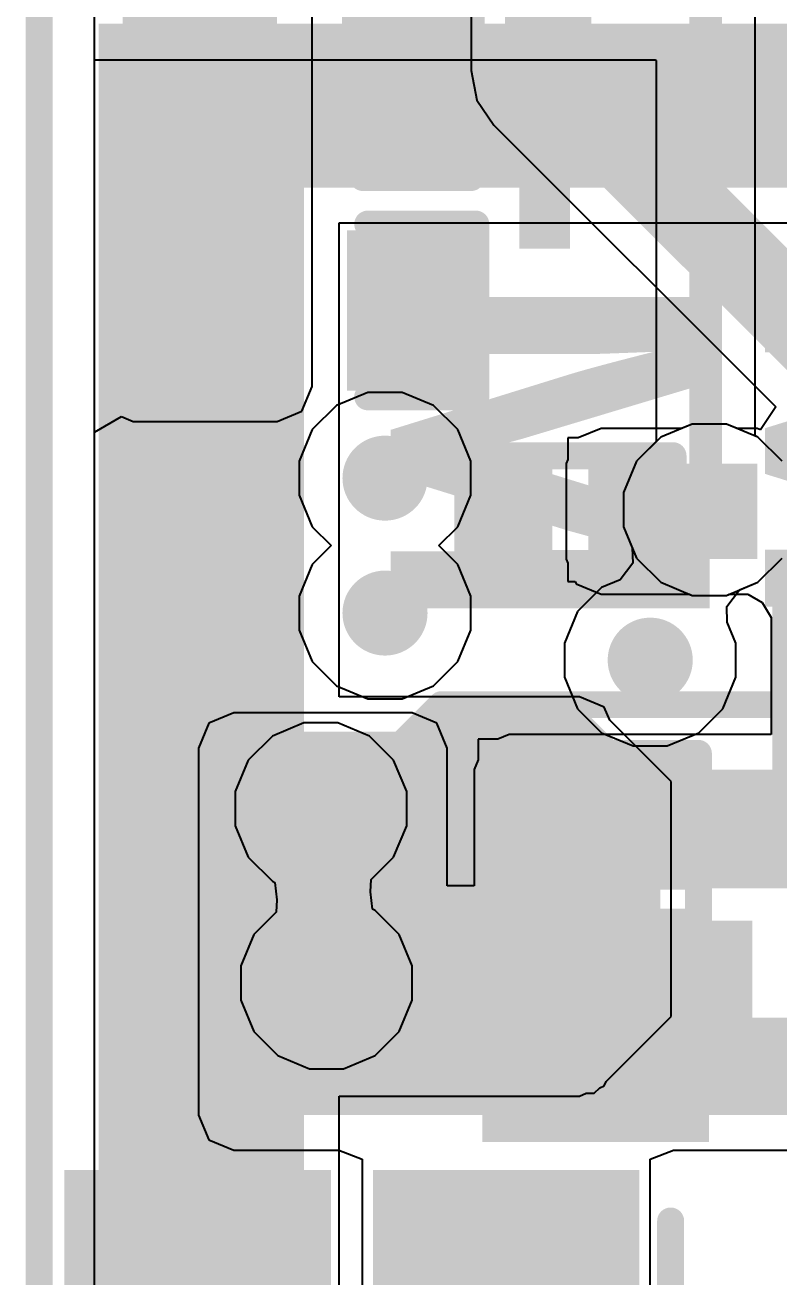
# Model space of a CAD drawing. Header units: inches. Extents: x 0 to 5429, y 0 to 5429.
# Drawn here: x -0.07 to 3.48, y 21.01 to 26.9 of the extents above; entities that cross this region are included whole.
import ezdxf

# ---------------------------------------------------------------- set-up
doc = ezdxf.new("R2010")
doc.units = ezdxf.units.IN
for name, color, linetype in [('Board Outline', 216, 'Continuous'), ('Bottom Layer', 5, 'Continuous'), ('Bottom Overlay', 54, 'Continuous'), ('Bottom Paste', 16, 'Continuous'), ('Bottom Solder', 6, 'Continuous'), ('Ground', 16, 'Continuous'), ('Power', 76, 'Continuous'), ('Top Layer', 1, 'Continuous'), ('Top Overlay', 2, 'Continuous'), ('Top Paste', 8, 'Continuous'), ('Top Solder', 216, 'Continuous'), ('Via Holes', 16, 'Continuous')]:
    doc.layers.add(name, color=color, linetype=linetype)
doc.styles.add('Arial', font='', dxfattribs={"height": 0.2})
doc.styles.add('Arial_Bold', font='', dxfattribs={"height": 0.2})
doc.styles.get('Arial').set_extended_font_data('Arial')
doc.styles.get('Arial_Bold').set_extended_font_data('Arial', bold=True)

# ---------------------------------------------------------------- blocks, each defined once
blk = doc.blocks.new('SOD_882_16')
at = {"layer": 'Top Layer'}
for points in [[(-0.1, -0.4), (-0.6, -0.4), (-0.6, 0.4), (-0.1, 0.4)], [(0.6, -0.4), (0.1, -0.4), (0.1, 0.4), (0.6, 0.4)]]:
    blk.add_hatch(color=1, dxfattribs=at).paths.add_polyline_path(points)
at = {"layer": 'Top Overlay'}
blk.add_hatch(color=2, dxfattribs=at).paths.add_polyline_path([(0.6854, -0.5337), (1.1426, -0.5337), (1.1426, 0.5331), (0.6854, 0.5331)])
at = {"layer": 'Top Paste'}
for points in [[(-0.1, -0.4), (-0.6, -0.4), (-0.6, 0.4), (-0.1, 0.4)], [(0.6, -0.4), (0.1, -0.4), (0.1, 0.4), (0.6, 0.4)]]:
    blk.add_hatch(color=8, dxfattribs=at).paths.add_polyline_path(points)
at = {"layer": 'Top Solder'}
for points in [[(-0.045, -0.455), (-0.655, -0.455), (-0.655, 0.455), (-0.045, 0.455)], [(0.655, -0.455), (0.045, -0.455), (0.045, 0.455), (0.655, 0.455)]]:
    blk.add_hatch(color=216, dxfattribs=at).paths.add_polyline_path(points)
at = {"layer": 'Top Overlay', "const_width": 0.127}
for points in [[(0.6858, 0.4826), (-0.6858, 0.4826)], [(-0.6858, -0.4826), (-0.6858, 0.4826)], [(0.6858, -0.4826), (0.6858, 0.4826)], [(0.6858, -0.4826), (-0.6858, -0.4826)]]:
    blk.add_lwpolyline(points, dxfattribs=at)
at = {"layer": 'Top Overlay', "const_width": 0.0635}
for points in [[(-0.7176, 0.4826, 1), (-0.654, 0.4826, 1)], [(-0.7176, 0.4826, 1), (-0.654, 0.4826, 1)], [(0.654, 0.4826, 1), (0.7176, 0.4826, 1)], [(0.654, 0.4826, 1), (0.7176, 0.4826, 1)], [(-0.7176, -0.4826, 1), (-0.654, -0.4826, 1)], [(-0.7176, -0.4826, 1), (-0.654, -0.4826, 1)], [(0.654, -0.4826, 1), (0.7176, -0.4826, 1)], [(0.654, -0.4826, 1), (0.7176, -0.4826, 1)]]:
    blk.add_lwpolyline(points, format="xyb", close=True, dxfattribs=at)
blk = doc.blocks.new('R___0201_17')
at = {"layer": 'Top Layer'}
for points in [[(-0.41, 0.185), (-0.14, 0.185), (-0.14, -0.185), (-0.41, -0.185)], [(0.14, 0.185), (0.41, 0.185), (0.41, -0.185), (0.14, -0.185)]]:
    blk.add_hatch(color=1, dxfattribs=at).paths.add_polyline_path(points)
at = {"layer": 'Top Paste'}
for points in [[(-0.41, 0.185), (-0.14, 0.185), (-0.14, -0.185), (-0.41, -0.185)], [(0.14, 0.185), (0.41, 0.185), (0.41, -0.185), (0.14, -0.185)]]:
    blk.add_hatch(color=8, dxfattribs=at).paths.add_polyline_path(points)
at = {"layer": 'Top Solder'}
for points in [[(-0.465, 0.24), (-0.085, 0.24), (-0.085, -0.24), (-0.465, -0.24)], [(0.085, 0.24), (0.465, 0.24), (0.465, -0.24), (0.085, -0.24)]]:
    blk.add_hatch(color=216, dxfattribs=at).paths.add_polyline_path(points)
at = {"layer": 'Top Overlay', "const_width": 0.127}
for points in [[(-0.4826, -0.254), (-0.4826, 0.254)], [(-0.4826, 0.254), (0.4826, 0.254)], [(0.4826, -0.254), (0.4826, 0.254)], [(-0.4826, -0.254), (0.4826, -0.254)]]:
    blk.add_lwpolyline(points, dxfattribs=at)
at = {"layer": 'Top Overlay', "const_width": 0.0635}
for points in [[(-0.5143, 0.254, 1), (-0.4508, 0.254, 1)], [(-0.5143, 0.254, 1), (-0.4508, 0.254, 1)], [(0.4508, 0.254, 1), (0.5143, 0.254, 1)], [(0.4508, 0.254, 1), (0.5143, 0.254, 1)], [(-0.5143, -0.254, 1), (-0.4508, -0.254, 1)], [(-0.5143, -0.254, 1), (-0.4508, -0.254, 1)], [(0.4508, -0.254, 1), (0.5143, -0.254, 1)], [(0.4508, -0.254, 1), (0.5143, -0.254, 1)]]:
    blk.add_lwpolyline(points, format="xyb", close=True, dxfattribs=at)
blk = doc.blocks.new('2_T____P___B_28')
at = {"layer": 'Bottom Layer'}
for points in [[(0.2857, 0.762), (-0.2857, 0.762), (-0.5715, 0.4763), (-0.5715, -0.4763), (-0.2857, -0.762), (0.2857, -0.762), (0.5715, -0.4763), (0.5715, 0.4763)], [(2.2858, 0.762), (1.7143, 0.762), (1.4285, 0.4763), (1.4285, -0.4763), (1.7143, -0.762), (2.2858, -0.762), (2.5715, -0.4763), (2.5715, 0.4763)]]:
    blk.add_hatch(color=5, dxfattribs=at).paths.add_polyline_path(points)
at = {"layer": 'Bottom Paste'}
for points in [[(0.2857, 0.762), (-0.2857, 0.762), (-0.5715, 0.4763), (-0.5715, -0.4763), (-0.2857, -0.762), (0.2857, -0.762), (0.5715, -0.4763), (0.5715, 0.4763)], [(2.2858, 0.762), (1.7143, 0.762), (1.4285, 0.4763), (1.4285, -0.4763), (1.7143, -0.762), (2.2858, -0.762), (2.5715, -0.4763), (2.5715, 0.4763)]]:
    blk.add_hatch(color=16, dxfattribs=at).paths.add_polyline_path(points)
at = {"layer": 'Bottom Solder'}
for points in [[(0.3366, 0.8636), (-0.3366, 0.8636), (-0.6731, 0.5271), (-0.6731, -0.5271), (-0.3366, -0.8636), (0.3366, -0.8636), (0.6731, -0.5271), (0.6731, 0.5271)], [(2.3366, 0.8636), (1.6635, 0.8636), (1.3269, 0.5271), (1.3269, -0.5271), (1.6635, -0.8636), (2.3366, -0.8636), (2.6731, -0.5271), (2.6731, 0.5271)]]:
    blk.add_hatch(color=6, dxfattribs=at).paths.add_polyline_path(points)
at = {"layer": 'Bottom Overlay', "const_width": 0.127}
for points in [[(-0.3556, 0.9144), (-0.7366, 0.5334)], [(2.3556, 0.9144), (-0.3556, 0.9144)], [(2.7366, 0.5334), (2.3556, 0.9144)], [(-0.7366, 0.5334), (-0.7366, -0.5334)], [(2.7366, 0.5334), (2.7366, -0.5334)], [(-0.3556, -0.9144), (-0.7366, -0.5334)], [(2.7366, -0.5334), (2.3556, -0.9144)], [(2.3556, -0.9144), (-0.3556, -0.9144)]]:
    blk.add_lwpolyline(points, dxfattribs=at)
at = {"layer": 'Bottom Overlay', "const_width": 0.0635}
for points in [[(-0.3874, 0.9144, 1), (-0.3239, 0.9144, 1)], [(-0.3874, 0.9144, 1), (-0.3239, 0.9144, 1)], [(2.3239, 0.9144, 1), (2.3874, 0.9144, 1)], [(2.3239, 0.9144, 1), (2.3874, 0.9144, 1)], [(-0.7683, 0.5334, 1), (-0.7048, 0.5334, 1)], [(-0.7683, 0.5334, 1), (-0.7048, 0.5334, 1)], [(2.7049, 0.5334, 1), (2.7684, 0.5334, 1)], [(2.7049, 0.5334, 1), (2.7684, 0.5334, 1)], [(-0.7683, -0.5334, 1), (-0.7048, -0.5334, 1)], [(-0.7683, -0.5334, 1), (-0.7048, -0.5334, 1)], [(2.7049, -0.5334, 1), (2.7684, -0.5334, 1)], [(2.7049, -0.5334, 1), (2.7684, -0.5334, 1)], [(-0.3874, -0.9144, 1), (-0.3239, -0.9144, 1)], [(-0.3874, -0.9144, 1), (-0.3239, -0.9144, 1)], [(2.3239, -0.9144, 1), (2.3874, -0.9144, 1)], [(2.3239, -0.9144, 1), (2.3874, -0.9144, 1)]]:
    blk.add_lwpolyline(points, format="xyb", close=True, dxfattribs=at)
blk = doc.blocks.new('EVQP7A01P_33')
at = {"layer": 'Top Layer'}
for points in [[(-2.5, 1.25), (-1.1, 1.25), (-1.1, 0.2), (-2.5, 0.2)], [(1.1, 1.25), (2.5, 1.25), (2.5, 0.2), (1.1, 0.2)], [(-2.5, -0.2), (-1.1, -0.2), (-1.1, -1.25), (-2.5, -1.25)], [(1.1, -0.2), (2.5, -0.2), (2.5, -1.25), (1.1, -1.25)]]:
    blk.add_hatch(color=1, dxfattribs=at).paths.add_polyline_path(points)
at = {"layer": 'Top Paste'}
for points in [[(-2.5, 1.25), (-1.1, 1.25), (-1.1, 0.2), (-2.5, 0.2)], [(1.1, 1.25), (2.5, 1.25), (2.5, 0.2), (1.1, 0.2)], [(-2.5, -0.2), (-1.1, -0.2), (-1.1, -1.25), (-2.5, -1.25)], [(1.1, -0.2), (2.5, -0.2), (2.5, -1.25), (1.1, -1.25)]]:
    blk.add_hatch(color=8, dxfattribs=at).paths.add_polyline_path(points)
at = {"layer": 'Top Solder'}
for points in [[(-2.6016, 1.3516), (-0.9984, 1.3516), (-0.9984, 0.0984), (-2.6016, 0.0984)], [(0.9984, 1.3516), (2.6016, 1.3516), (2.6016, 0.0984), (0.9984, 0.0984)], [(-2.6016, -0.0984), (-0.9984, -0.0984), (-0.9984, -1.3516), (-2.6016, -1.3516)], [(0.9984, -0.0984), (2.6016, -0.0984), (2.6016, -1.3516), (0.9984, -1.3516)]]:
    blk.add_hatch(color=216, dxfattribs=at).paths.add_polyline_path(points)
at = {"layer": 'Top Overlay', "const_width": 0.127}
for points in [[(2.286, 1.4986), (-2.3622, 1.4986)], [(-0.8382, -0.9652), (-0.6858, -0.8128)], [(-0.3302, -0.8128), (-0.6858, -0.8128)], [(-0.8382, -1.1938), (-0.8382, -0.9652)], [(1.5748, -1.4732), (-1.6002, -1.4732)]]:
    blk.add_lwpolyline(points, dxfattribs=at)
at = {"layer": 'Top Overlay', "const_width": 0.0635}
for points in [[(-2.3939, 1.4986, 1), (-2.3304, 1.4986, 1)], [(2.2542, 1.4986, 1), (2.3178, 1.4986, 1)], [(-0.7176, -0.8128, 1), (-0.654, -0.8128, 1)], [(-0.7176, -0.8128, 1), (-0.654, -0.8128, 1)], [(-0.3619, -0.8128, 1), (-0.2984, -0.8128, 1)], [(-0.87, -0.9652, 1), (-0.8065, -0.9652, 1)], [(-0.87, -0.9652, 1), (-0.8065, -0.9652, 1)], [(-0.87, -1.1938, 1), (-0.8065, -1.1938, 1)], [(-1.632, -1.4732, 1), (-1.5684, -1.4732, 1)], [(1.5431, -1.4732, 1), (1.6065, -1.4732, 1)]]:
    blk.add_lwpolyline(points, format="xyb", close=True, dxfattribs=at)
at = {"layer": 'Top Overlay', "style": 'Arial'}
blk.add_text('PCB EDGE', height=0.3, rotation=90, dxfattribs=at).set_placement((0.3826, -1.17))
blk = doc.blocks.new('DFN1006_3_45')
at = {"layer": 'Top Layer'}
for points in [[(-0.35, 0.55), (0.35, 0.55), (0.35, 0.15), (-0.35, 0.15)], [(-0.35, -0.15), (-0.1, -0.15), (-0.1, -0.55), (-0.35, -0.55)], [(0.1, -0.15), (0.35, -0.15), (0.35, -0.55), (0.1, -0.55)]]:
    blk.add_hatch(color=1, dxfattribs=at).paths.add_polyline_path(points)
at = {"layer": 'Top Paste'}
for points in [[(-0.35, 0.55), (0.35, 0.55), (0.35, 0.15), (-0.35, 0.15)], [(-0.35, -0.15), (-0.1, -0.15), (-0.1, -0.55), (-0.35, -0.55)], [(0.1, -0.15), (0.35, -0.15), (0.35, -0.55), (0.1, -0.55)]]:
    blk.add_hatch(color=8, dxfattribs=at).paths.add_polyline_path(points)
at = {"layer": 'Top Solder'}
for points in [[(-0.4516, 0.6516), (0.4516, 0.6516), (0.4516, 0.0484), (-0.4516, 0.0484)], [(-0.4516, -0.0484), (0.0016, -0.0484), (0.0016, -0.6516), (-0.4516, -0.6516)], [(-0.0016, -0.0484), (0.4516, -0.0484), (0.4516, -0.6516), (-0.0016, -0.6516)]]:
    blk.add_hatch(color=216, dxfattribs=at).paths.add_polyline_path(points)
at = {"layer": 'Top Overlay'}
for points, const_width in [([(-0.4572, 0.6604), (0.4572, 0.6604)], 0.127), ([(-0.4572, 0.6604), (-0.4572, -0.6604)], 0.127), ([(0.4572, 0.6604), (0.4572, -0.6604)], 0.127), ([(-0.7112, -0.2286), (-0.5842, -0.3556)], 0.1), ([(-0.7112, -0.2286), (-0.7112, -0.4826)], 0.1), ([(-0.5842, -0.3556), (-0.7112, -0.4826)], 0.1), ([(-0.4572, -0.6604), (0.4572, -0.6604)], 0.127)]:
    blk.add_lwpolyline(points, dxfattribs=dict(at, const_width=const_width))
for points, const_width in [([(-0.4889, 0.6604, 1), (-0.4254, 0.6604, 1)], 0.0635), ([(-0.4889, 0.6604, 1), (-0.4254, 0.6604, 1)], 0.0635), ([(0.4254, 0.6604, 1), (0.4889, 0.6604, 1)], 0.0635), ([(0.4254, 0.6604, 1), (0.4889, 0.6604, 1)], 0.0635), ([(-0.7362, -0.2286, 1), (-0.6862, -0.2286, 1)], 0.05), ([(-0.7362, -0.2286, 1), (-0.6862, -0.2286, 1)], 0.05), ([(-0.6092, -0.3556, 1), (-0.5592, -0.3556, 1)], 0.05), ([(-0.6092, -0.3556, 1), (-0.5592, -0.3556, 1)], 0.05), ([(-0.7362, -0.4826, 1), (-0.6862, -0.4826, 1)], 0.05), ([(-0.7362, -0.4826, 1), (-0.6862, -0.4826, 1)], 0.05), ([(-0.4889, -0.6604, 1), (-0.4254, -0.6604, 1)], 0.0635), ([(-0.4889, -0.6604, 1), (-0.4254, -0.6604, 1)], 0.0635), ([(0.4254, -0.6604, 1), (0.4889, -0.6604, 1)], 0.0635), ([(0.4254, -0.6604, 1), (0.4889, -0.6604, 1)], 0.0635)]:
    blk.add_lwpolyline(points, format="xyb", close=True, dxfattribs=dict(at, const_width=const_width))
blk = doc.blocks.new('C___0402_52')
at = {"layer": 'Top Layer'}
for points in [[(-0.6985, -0.3175), (-0.6985, 0.3175), (-0.2413, 0.3175), (-0.2413, -0.3175)], [(0.2413, -0.3175), (0.2413, 0.3175), (0.6985, 0.3175), (0.6985, -0.3175)]]:
    blk.add_hatch(color=1, dxfattribs=at).paths.add_polyline_path(points)
at = {"layer": 'Top Paste'}
for points in [[(-0.6985, -0.3175), (-0.6985, 0.3175), (-0.2413, 0.3175), (-0.2413, -0.3175)], [(0.2413, -0.3175), (0.2413, 0.3175), (0.6985, 0.3175), (0.6985, -0.3175)]]:
    blk.add_hatch(color=8, dxfattribs=at).paths.add_polyline_path(points)
at = {"layer": 'Top Solder'}
for points in [[(-0.7585, -0.3775), (-0.7585, 0.3775), (-0.1813, 0.3775), (-0.1813, -0.3775)], [(0.1813, -0.3775), (0.1813, 0.3775), (0.7585, 0.3775), (0.7585, -0.3775)]]:
    blk.add_hatch(color=216, dxfattribs=at).paths.add_polyline_path(points)
at = {"layer": 'Top Overlay', "const_width": 0.127}
for points in [[(-0.7874, -0.4064), (-0.7874, 0.4064)], [(-0.7874, 0.4064), (-0.2794, 0.4064)], [(0.2794, 0.4064), (0.7874, 0.4064)], [(0.7874, -0.4064), (0.7874, 0.4064)], [(-0.7874, -0.4064), (-0.2794, -0.4064)], [(0.2794, -0.4064), (0.7874, -0.4064)]]:
    blk.add_lwpolyline(points, dxfattribs=at)
at = {"layer": 'Top Overlay', "const_width": 0.0635}
for points in [[(-0.8191, 0.4064, 1), (-0.7556, 0.4064, 1)], [(-0.8191, 0.4064, 1), (-0.7556, 0.4064, 1)], [(-0.3111, 0.4064, 1), (-0.2477, 0.4064, 1)], [(0.2477, 0.4064, 1), (0.3111, 0.4064, 1)], [(0.7556, 0.4064, 1), (0.8191, 0.4064, 1)], [(0.7556, 0.4064, 1), (0.8191, 0.4064, 1)], [(-0.8191, -0.4064, 1), (-0.7556, -0.4064, 1)], [(-0.8191, -0.4064, 1), (-0.7556, -0.4064, 1)], [(-0.3111, -0.4064, 1), (-0.2477, -0.4064, 1)], [(0.2477, -0.4064, 1), (0.3111, -0.4064, 1)], [(0.7556, -0.4064, 1), (0.8191, -0.4064, 1)], [(0.7556, -0.4064, 1), (0.8191, -0.4064, 1)]]:
    blk.add_lwpolyline(points, format="xyb", close=True, dxfattribs=at)
blk = doc.blocks.new('C___0402_53')
at = {"layer": 'Top Layer'}
for points in [[(-0.6985, -0.3175), (-0.6985, 0.3175), (-0.2413, 0.3175), (-0.2413, -0.3175)], [(0.2413, -0.3175), (0.2413, 0.3175), (0.6985, 0.3175), (0.6985, -0.3175)]]:
    blk.add_hatch(color=1, dxfattribs=at).paths.add_polyline_path(points)
at = {"layer": 'Top Paste'}
for points in [[(-0.6985, -0.3175), (-0.6985, 0.3175), (-0.2413, 0.3175), (-0.2413, -0.3175)], [(0.2413, -0.3175), (0.2413, 0.3175), (0.6985, 0.3175), (0.6985, -0.3175)]]:
    blk.add_hatch(color=8, dxfattribs=at).paths.add_polyline_path(points)
at = {"layer": 'Top Solder'}
for points in [[(-0.7585, -0.3775), (-0.7585, 0.3775), (-0.1813, 0.3775), (-0.1813, -0.3775)], [(0.1813, -0.3775), (0.1813, 0.3775), (0.7585, 0.3775), (0.7585, -0.3775)]]:
    blk.add_hatch(color=216, dxfattribs=at).paths.add_polyline_path(points)
at = {"layer": 'Top Overlay', "const_width": 0.127}
for points in [[(-0.7874, 0.4064), (-0.7874, -0.4064)], [(-0.2794, 0.4064), (-0.7874, 0.4064)], [(0.7874, 0.4064), (0.2794, 0.4064)], [(0.7874, 0.4064), (0.7874, -0.4064)], [(-0.2794, -0.4064), (-0.7874, -0.4064)], [(0.7874, -0.4064), (0.2794, -0.4064)]]:
    blk.add_lwpolyline(points, dxfattribs=at)
at = {"layer": 'Top Overlay', "const_width": 0.0635}
for points in [[(-0.8191, 0.4064, 1), (-0.7556, 0.4064, 1)], [(-0.8191, 0.4064, 1), (-0.7556, 0.4064, 1)], [(-0.3111, 0.4064, 1), (-0.2477, 0.4064, 1)], [(0.2477, 0.4064, 1), (0.3111, 0.4064, 1)], [(0.7556, 0.4064, 1), (0.8191, 0.4064, 1)], [(0.7556, 0.4064, 1), (0.8191, 0.4064, 1)], [(-0.8191, -0.4064, 1), (-0.7556, -0.4064, 1)], [(-0.8191, -0.4064, 1), (-0.7556, -0.4064, 1)], [(-0.3111, -0.4064, 1), (-0.2477, -0.4064, 1)], [(0.2477, -0.4064, 1), (0.3111, -0.4064, 1)], [(0.7556, -0.4064, 1), (0.8191, -0.4064, 1)], [(0.7556, -0.4064, 1), (0.8191, -0.4064, 1)]]:
    blk.add_lwpolyline(points, format="xyb", close=True, dxfattribs=at)

msp = doc.modelspace()

# ---------------------------------------------------------------- hatches: boundary and pattern name
at = {"layer": 'Bottom Layer'}
for points in [[(0.2794, 26.1316), (4.8445, 26.1316), (4.8445, 26.9031), (0.2794, 26.9031)], [(0.2794, 16.7315), (1.2446, 16.7315), (1.2446, 26.9031), (0.2794, 26.9031)], [(0.3048, 22.0218), (2.54, 22.0218), (2.54, 23.5712), (0.3048, 23.5712)]]:
    msp.add_hatch(color=5, dxfattribs=at).paths.add_polyline_path(points)
h = msp.add_hatch(color=5, dxfattribs=at)
edge = h.paths.add_edge_path()
edge.add_arc((1.6256, 24.765), 0.2, 0, 360)
h = msp.add_hatch(color=5, dxfattribs=at)
edge = h.paths.add_edge_path()
edge.add_arc((3.1505, 24.6166), 0.2, 0, 360)
h = msp.add_hatch(color=5, dxfattribs=at)
edge = h.paths.add_edge_path()
edge.add_arc((1.6256, 24.13), 0.2, 0, 360)
h = msp.add_hatch(color=5, dxfattribs=at)
edge = h.paths.add_edge_path()
edge.add_arc((2.8725, 23.9085), 0.2, 0, 360)
h = msp.add_hatch(color=5, dxfattribs=at)
edge = h.paths.add_edge_path()
edge.add_arc((1.3243, 23.2096), 0.2, 0, 360)
h = msp.add_hatch(color=5, dxfattribs=at)
edge = h.paths.add_edge_path()
edge.add_arc((1.3505, 22.3891), 0.2, 0, 360)
at = {"layer": 'Ground'}
h = msp.add_hatch(color=16, dxfattribs=at)
edge = h.paths.add_edge_path()
edge.add_arc((1.6256, 24.765), 0.2, 0, 360)
h = msp.add_hatch(color=16, dxfattribs=at)
edge = h.paths.add_edge_path()
edge.add_arc((3.1505, 24.6166), 0.2, 0, 360)
h = msp.add_hatch(color=16, dxfattribs=at)
edge = h.paths.add_edge_path()
edge.add_arc((1.6256, 24.13), 0.2, 0, 360)
h = msp.add_hatch(color=16, dxfattribs=at)
edge = h.paths.add_edge_path()
edge.add_arc((2.8725, 23.9085), 0.2, 0, 360)
h = msp.add_hatch(color=16, dxfattribs=at)
edge = h.paths.add_edge_path()
edge.add_arc((1.3243, 23.2096), 0.2, 0, 360)
h = msp.add_hatch(color=16, dxfattribs=at)
edge = h.paths.add_edge_path()
edge.add_arc((1.3505, 22.3891), 0.2, 0, 360)
at = {"layer": 'Power'}
h = msp.add_hatch(color=76, dxfattribs=at)
edge = h.paths.add_edge_path()
edge.add_arc((1.6256, 24.765), 0.2, 0, 360)
h = msp.add_hatch(color=76, dxfattribs=at)
edge = h.paths.add_edge_path()
edge.add_arc((3.1505, 24.6166), 0.2, 0, 360)
h = msp.add_hatch(color=76, dxfattribs=at)
edge = h.paths.add_edge_path()
edge.add_arc((1.6256, 24.13), 0.2, 0, 360)
h = msp.add_hatch(color=76, dxfattribs=at)
edge = h.paths.add_edge_path()
edge.add_arc((2.8725, 23.9085), 0.2, 0, 360)
h = msp.add_hatch(color=76, dxfattribs=at)
edge = h.paths.add_edge_path()
edge.add_arc((1.3243, 23.2096), 0.2, 0, 360)
h = msp.add_hatch(color=76, dxfattribs=at)
edge = h.paths.add_edge_path()
edge.add_arc((1.3505, 22.3891), 0.2, 0, 360)
at = {"layer": 'Top Layer'}
for points in [[(1.1183, 25.1968), (1.1183, 28.6404), (0.4422, 28.6404), (0.4422, 25.1968)], [(2.6416, 24.384), (3.3757, 24.384), (3.3757, 24.8338), (2.6416, 24.8338)], [(0.9144, 21.7678), (1.7526, 21.7678), (1.7526, 23.495), (0.9144, 23.495)], [(2.2098, 22.8346), (4.064, 22.8346), (4.064, 23.3934), (2.2098, 23.3934)], [(0.9144, 21.7678), (3.3528, 21.7678), (3.3528, 22.6822), (0.9144, 22.6822)], [(0.9144, 21.7678), (4.064, 21.7678), (4.064, 22.2257), (0.9144, 22.2257)]]:
    msp.add_hatch(color=1, dxfattribs=at).paths.add_polyline_path(points)
h = msp.add_hatch(color=1, dxfattribs=at)
edge = h.paths.add_edge_path()
edge.add_arc((1.6256, 24.765), 0.2, 0, 360)
h = msp.add_hatch(color=1, dxfattribs=at)
edge = h.paths.add_edge_path()
edge.add_arc((3.1505, 24.6166), 0.2, 0, 360)
h = msp.add_hatch(color=1, dxfattribs=at)
edge = h.paths.add_edge_path()
edge.add_arc((1.6256, 24.13), 0.2, 0, 360)
h = msp.add_hatch(color=1, dxfattribs=at)
edge = h.paths.add_edge_path()
edge.add_arc((2.8725, 23.9085), 0.2, 0, 360)
h = msp.add_hatch(color=1, dxfattribs=at)
edge = h.paths.add_edge_path()
edge.add_arc((1.3243, 23.2096), 0.2, 0, 360)
h = msp.add_hatch(color=1, dxfattribs=at)
edge = h.paths.add_edge_path()
edge.add_arc((1.3505, 22.3891), 0.2, 0, 360)
at = {"layer": 'Via Holes'}
h = msp.add_hatch(color=7, dxfattribs=at)
edge = h.paths.add_edge_path()
edge.add_arc((1.6256, 24.765), 0.1, 0, 360)
h = msp.add_hatch(color=7, dxfattribs=at)
edge = h.paths.add_edge_path()
edge.add_arc((3.1505, 24.6166), 0.1, 0, 360)
h = msp.add_hatch(color=7, dxfattribs=at)
edge = h.paths.add_edge_path()
edge.add_arc((1.6256, 24.13), 0.1, 0, 360)
h = msp.add_hatch(color=7, dxfattribs=at)
edge = h.paths.add_edge_path()
edge.add_arc((2.8725, 23.9085), 0.1, 0, 360)
h = msp.add_hatch(color=7, dxfattribs=at)
edge = h.paths.add_edge_path()
edge.add_arc((1.3243, 23.2096), 0.1, 0, 360)
h = msp.add_hatch(color=7, dxfattribs=at)
edge = h.paths.add_edge_path()
edge.add_arc((1.3505, 22.3891), 0.1, 0, 360)

# ---------------------------------------------------------------- linework, layer by layer
at = {"layer": 'Board Outline', "const_width": 0.127}
msp.add_lwpolyline([(0, 2), (0, 29)], dxfattribs=at)
at = {"layer": 'Bottom Layer'}
for p, q in [((1.4096, 23.7362), (1.4096, 25.9667)), ((1.4096, 25.9667), (4.8445, 25.9667)), ((3.0703, 25.0198), (2.9221, 24.9584)), ((3.2307, 25.0198), (3.0703, 25.0198)), ((3.3789, 24.9584), (3.2307, 25.0198)), ((2.9221, 24.9584), (2.8087, 24.845)), ((3.4923, 24.845), (3.3789, 24.9584)), ((2.8087, 24.845), (2.7473, 24.6968)), ((2.7473, 24.6968), (2.7473, 24.5364)), ((2.7473, 24.5364), (2.8087, 24.3882)), ((2.8087, 24.3882), (2.9221, 24.2748)), ((3.3789, 24.2748), (3.4923, 24.3882)), ((2.9221, 24.2748), (3.0703, 24.2134)), ((3.2307, 24.2134), (3.3789, 24.2748)), ((3.0703, 24.2134), (3.2307, 24.2134)), ((2.54, 23.7362), (1.4096, 23.7362)), ((2.6566, 23.6878), (2.54, 23.7362)), ((2.6822, 23.6261), (2.6566, 23.6878)), ((2.9713, 23.337), (2.6822, 23.6261)), ((2.9713, 22.2321), (2.9713, 23.337)), ((2.6653, 21.9261), (2.9713, 22.2321)), ((2.6566, 21.9052), (2.6653, 21.9261)), ((2.54, 21.8568), (2.5721, 21.8702)), ((2.5721, 21.8702), (2.6093, 21.8702)), ((2.6093, 21.8702), (2.6357, 21.8965)), ((2.6357, 21.8965), (2.6566, 21.9052)), ((1.4096, 17.5869), (1.4096, 21.8568)), ((1.4096, 21.8568), (2.54, 21.8568))]:
    msp.add_line(p, q, dxfattribs=at)
at = {"layer": 'Ground'}
for p, q in [((0.259, 16.0272), (0.259, 29)), ((3.0703, 25.0198), (2.9221, 24.9584)), ((3.2307, 25.0198), (3.0703, 25.0198)), ((3.3789, 24.9584), (3.2307, 25.0198)), ((2.9221, 24.9584), (2.8087, 24.845)), ((3.4923, 24.845), (3.3789, 24.9584)), ((2.8087, 24.845), (2.7473, 24.6968)), ((2.7473, 24.6968), (2.7473, 24.5364)), ((2.7473, 24.5364), (2.8087, 24.3882)), ((2.8087, 24.3882), (2.9221, 24.2748)), ((3.3789, 24.2748), (3.4923, 24.3882)), ((2.9221, 24.2748), (3.0703, 24.2134)), ((3.2307, 24.2134), (3.3789, 24.2748)), ((3.0703, 24.2134), (3.2307, 24.2134)), ((1.2441, 23.6128), (1.0959, 23.5514)), ((1.4045, 23.6128), (1.2441, 23.6128)), ((1.5527, 23.5514), (1.4045, 23.6128)), ((1.0959, 23.5514), (0.9825, 23.438)), ((1.6661, 23.438), (1.5527, 23.5514)), ((0.9825, 23.438), (0.9211, 23.2898)), ((1.7275, 23.2898), (1.6661, 23.438)), ((0.9211, 23.2898), (0.9211, 23.1294)), ((1.7275, 23.1294), (1.7275, 23.2898)), ((0.9211, 23.1294), (0.9825, 22.9812)), ((1.6661, 22.9812), (1.7275, 23.1294)), ((0.9825, 22.9812), (1.0959, 22.8678)), ((1.5608, 22.8759), (1.6661, 22.9812)), ((1.0959, 22.8678), (1.1083, 22.8627)), ((1.1083, 22.8627), (1.117, 22.7802)), ((1.5579, 22.8186), (1.5608, 22.8759)), ((1.5666, 22.7361), (1.5579, 22.8186)), ((1.117, 22.7802), (1.114, 22.7229)), ((1.114, 22.7229), (1.0087, 22.6175)), ((1.5789, 22.731), (1.5666, 22.7361)), ((1.6923, 22.6175), (1.5789, 22.731)), ((1.0087, 22.6175), (0.9473, 22.4693)), ((1.7537, 22.4693), (1.6923, 22.6175)), ((0.9473, 22.4693), (0.9473, 22.3089)), ((1.7537, 22.3089), (1.7537, 22.4693)), ((0.9473, 22.3089), (1.0087, 22.1608)), ((1.6923, 22.1608), (1.7537, 22.3089)), ((1.0087, 22.1608), (1.1221, 22.0473)), ((1.5789, 22.0473), (1.6923, 22.1608)), ((1.1221, 22.0473), (1.2703, 21.9859)), ((1.4307, 21.9859), (1.5789, 22.0473)), ((1.2703, 21.9859), (1.4307, 21.9859))]:
    msp.add_line(p, q, dxfattribs=at)
at = {"layer": 'Power'}
for p, q in [((3.3665, 24.9635), (3.3665, 27.6591)), ((0.259, 16.2178), (0.259, 26.7336)), ((0.259, 26.7336), (2.8956, 26.7336)), ((2.8956, 26.7336), (2.9004, 26.7305)), ((2.9004, 26.7305), (2.9004, 24.9367)), ((1.5454, 25.1682), (1.3972, 25.1068)), ((1.7058, 25.1682), (1.5454, 25.1682)), ((1.854, 25.1068), (1.7058, 25.1682)), ((1.3972, 25.1068), (1.2838, 24.9934)), ((1.9674, 24.9934), (1.854, 25.1068)), ((1.2838, 24.9934), (1.2224, 24.8452)), ((2.0288, 24.8452), (1.9674, 24.9934)), ((2.9004, 24.9367), (2.8087, 24.845)), ((3.3789, 24.9584), (3.3665, 24.9635)), ((3.4923, 24.845), (3.3789, 24.9584)), ((1.2224, 24.8452), (1.2224, 24.6848)), ((2.0288, 24.6848), (2.0288, 24.8452)), ((2.8087, 24.845), (2.7473, 24.6968)), ((2.7473, 24.6968), (2.7473, 24.5364)), ((1.2224, 24.6848), (1.2838, 24.5366)), ((1.9674, 24.5366), (2.0288, 24.6848)), ((1.2838, 24.5366), (1.3729, 24.4475)), ((1.8783, 24.4475), (1.9674, 24.5366)), ((2.7473, 24.5364), (2.7884, 24.4371)), ((1.3729, 24.4475), (1.2838, 24.3584)), ((1.9674, 24.3584), (1.8783, 24.4475)), ((2.7884, 24.4371), (2.7907, 24.3646)), ((1.2838, 24.3584), (1.2224, 24.2102)), ((2.0288, 24.2102), (1.9674, 24.3584)), ((2.7907, 24.3646), (2.731, 24.2863)), ((3.3789, 24.2748), (3.4923, 24.3882)), ((2.731, 24.2863), (2.6441, 24.2503)), ((3.292, 24.2388), (3.3789, 24.2748)), ((2.6441, 24.2503), (2.5307, 24.1369)), ((3.2323, 24.1605), (3.292, 24.2388)), ((1.2224, 24.2102), (1.2224, 24.0498)), ((2.0288, 24.0498), (2.0288, 24.2102)), ((3.2346, 24.088), (3.2323, 24.1605)), ((2.5307, 24.1369), (2.4693, 23.9887)), ((1.2224, 24.0498), (1.2838, 23.9016)), ((1.9674, 23.9016), (2.0288, 24.0498)), ((3.2757, 23.9887), (3.2346, 24.088)), ((2.4693, 23.9887), (2.4693, 23.8283)), ((3.2757, 23.8283), (3.2757, 23.9887)), ((1.2838, 23.9016), (1.3972, 23.7882)), ((1.854, 23.7882), (1.9674, 23.9016)), ((2.4693, 23.8283), (2.5307, 23.6801)), ((3.2143, 23.6801), (3.2757, 23.8283)), ((1.3972, 23.7882), (1.5454, 23.7268)), ((1.7058, 23.7268), (1.854, 23.7882)), ((1.5454, 23.7268), (1.7058, 23.7268)), ((2.5307, 23.6801), (2.6441, 23.5667)), ((3.1009, 23.5667), (3.2143, 23.6801)), ((1.2441, 23.6128), (1.0959, 23.5514)), ((1.4045, 23.6128), (1.2441, 23.6128)), ((1.5527, 23.5514), (1.4045, 23.6128)), ((2.6441, 23.5667), (2.7923, 23.5053)), ((2.9527, 23.5053), (3.1009, 23.5667)), ((1.0959, 23.5514), (0.9825, 23.438)), ((1.6661, 23.438), (1.5527, 23.5514)), ((2.7923, 23.5053), (2.9527, 23.5053)), ((0.9825, 23.438), (0.9211, 23.2898)), ((1.7275, 23.2898), (1.6661, 23.438)), ((0.9211, 23.2898), (0.9211, 23.1294)), ((1.7275, 23.1294), (1.7275, 23.2898)), ((0.9211, 23.1294), (0.9825, 22.9812)), ((1.6661, 22.9812), (1.7275, 23.1294)), ((0.9825, 22.9812), (1.0959, 22.8678)), ((1.5608, 22.8759), (1.6661, 22.9812)), ((1.0959, 22.8678), (1.1083, 22.8627)), ((1.1083, 22.8627), (1.117, 22.7802)), ((1.5579, 22.8186), (1.5608, 22.8759)), ((1.5666, 22.7361), (1.5579, 22.8186)), ((1.117, 22.7802), (1.114, 22.7229)), ((1.114, 22.7229), (1.0087, 22.6175)), ((1.5789, 22.731), (1.5666, 22.7361)), ((1.6923, 22.6175), (1.5789, 22.731)), ((1.0087, 22.6175), (0.9473, 22.4693)), ((1.7537, 22.4693), (1.6923, 22.6175)), ((0.9473, 22.4693), (0.9473, 22.3089)), ((1.7537, 22.3089), (1.7537, 22.4693)), ((0.9473, 22.3089), (1.0087, 22.1608)), ((1.6923, 22.1608), (1.7537, 22.3089)), ((1.0087, 22.1608), (1.1221, 22.0473)), ((1.5789, 22.0473), (1.6923, 22.1608)), ((1.1221, 22.0473), (1.2703, 21.9859)), ((1.4307, 21.9859), (1.5789, 22.0473)), ((1.2703, 21.9859), (1.4307, 21.9859))]:
    msp.add_line(p, q, dxfattribs=at)
at = {"layer": 'Power', "const_width": 0.1524}
msp.add_lwpolyline([(3.1334, 24.6015), (3.1334, 27.7737)], dxfattribs=at)
at = {"layer": 'Power', "const_width": 0.0762}
msp.add_lwpolyline([(3.0953, 24.6015, 1), (3.1715, 24.6015, 1)], format="xyb", close=True, dxfattribs=at)
at = {"layer": 'Top Layer'}
for p, q in [((2.0305, 27.3393), (2.0305, 26.6827)), ((1.2833, 25.1968), (1.2833, 27.3317)), ((2.0305, 26.6827), (2.0305, 26.6827)), ((2.0305, 26.6827), (2.0581, 26.544)), ((2.0581, 26.544), (2.1367, 26.4263)), ((2.1367, 26.4263), (3.4631, 25.1)), ((1.235, 25.0802), (1.2833, 25.1968)), ((3.4631, 25.1), (3.3912, 24.9923)), ((0.259, 24.9808), (0.386, 25.0551)), ((0.386, 25.0551), (0.4422, 25.0318)), ((1.1183, 25.0318), (1.235, 25.0802)), ((0.259, 16.0624), (0.259, 24.9808)), ((0.4422, 25.0318), (1.1183, 25.0318)), ((2.6416, 24.9987), (2.5337, 24.954)), ((3.0194, 24.9987), (2.6416, 24.9987)), ((3.0703, 25.0198), (3.0194, 24.9987)), ((3.2307, 25.0198), (3.0703, 25.0198)), ((3.2816, 24.9987), (3.2307, 25.0198)), ((3.3757, 24.9987), (3.2816, 24.9987)), ((3.3912, 24.9923), (3.3757, 24.9987)), ((2.5337, 24.954), (2.4847, 24.954)), ((2.4847, 24.954), (2.4847, 24.8532)), ((2.4847, 24.8532), (2.4766, 24.8338)), ((2.4766, 24.8338), (2.4766, 24.384)), ((2.4766, 24.384), (2.4847, 24.3646)), ((2.4847, 24.3646), (2.4847, 24.2792)), ((2.4847, 24.2792), (2.5201, 24.2792)), ((2.5201, 24.2792), (2.525, 24.2674)), ((2.525, 24.2674), (2.6416, 24.219)), ((2.6416, 24.219), (3.0567, 24.219)), ((3.0567, 24.219), (3.0703, 24.2134)), ((3.2307, 24.2134), (3.2443, 24.219)), ((3.2443, 24.219), (3.3307, 24.219)), ((3.3307, 24.219), (3.3993, 24.1798)), ((3.0703, 24.2134), (3.2307, 24.2134)), ((3.3993, 24.1798), (3.4418, 24.109)), ((3.4418, 24.109), (3.4418, 23.5584)), ((0.9144, 23.66), (0.7978, 23.6116)), ((1.7526, 23.66), (0.9144, 23.66)), ((1.8692, 23.6116), (1.7526, 23.66)), ((0.7978, 23.6116), (0.7494, 23.495)), ((1.9176, 23.495), (1.8692, 23.6116)), ((2.1563, 23.5362), (2.0638, 23.5362)), ((2.0638, 23.5362), (2.0638, 23.4392)), ((2.2098, 23.5584), (2.1563, 23.5362)), ((3.4418, 23.5584), (2.2098, 23.5584)), ((0.7494, 23.495), (0.7494, 22.6822)), ((1.9176, 22.8472), (1.9176, 23.495)), ((2.0638, 23.4392), (2.0448, 23.3934)), ((2.0448, 23.3934), (2.0448, 22.8472)), ((2.0448, 22.8472), (1.9176, 22.8472)), ((0.7494, 22.6822), (0.7494, 21.7678)), ((0.7494, 21.7678), (0.7978, 21.6512)), ((0.7978, 21.6512), (0.9144, 21.6028)), ((0.9144, 21.6028), (1.4086, 21.6028)), ((1.4086, 21.6028), (1.5176, 21.5594)), ((2.8724, 21.5594), (2.9814, 21.6028)), ((2.9814, 21.6028), (4.064, 21.6028)), ((1.5176, 21.5594), (1.5176, 21.4758)), ((2.8724, 21.4758), (2.8724, 21.5594)), ((1.5176, 21.4758), (1.5176, 19.8546)), ((2.8724, 19.8546), (2.8724, 21.4758))]:
    msp.add_line(p, q, dxfattribs=at)
for points, const_width in [([(2.3931, 26.6827), (2.3931, 28.0667)], 0.4064), ([(2.3931, 26.6827), (3.8867, 25.1891)], 0.4064), ([(2.8442, 24.6969), (2.9092, 24.6319)], 0.1524), ([(2.9092, 24.6319), (3.1031, 24.6319)], 0.1524), ([(3.1031, 24.6319), (3.1505, 24.5845)], 0.1524)]:
    msp.add_lwpolyline(points, dxfattribs=dict(at, const_width=const_width))
for points, const_width in [([(2.2915, 26.6827, 1), (2.4947, 26.6827, 1)], 0.2032), ([(2.2915, 26.6827, 1), (2.4947, 26.6827, 1)], 0.2032), ([(2.8061, 24.6969, 1), (2.8823, 24.6969, 1)], 0.0762), ([(2.8711, 24.6319, 1), (2.9473, 24.6319, 1)], 0.0762), ([(2.8711, 24.6319, 1), (2.9473, 24.6319, 1)], 0.0762), ([(3.065, 24.6319, 1), (3.1412, 24.6319, 1)], 0.0762), ([(3.065, 24.6319, 1), (3.1412, 24.6319, 1)], 0.0762), ([(3.1124, 24.5845, 1), (3.1886, 24.5845, 1)], 0.0762)]:
    msp.add_lwpolyline(points, format="xyb", close=True, dxfattribs=dict(at, const_width=const_width))

# ---------------------------------------------------------------- block references
for name, p in [('C___0402_52', (1.2428, 26.586)), ('R___0201_17', (2.4971, 24.6166))]:
    msp.add_blockref(name, p)
for name, p, rotation in [('C___0402_53', (1.2652, 25.5541), 180), ('DFN1006_3_45', (4.1712, 23.7962), 90), ('2_T____P___B_28', (4.2474, 22.7846), 180), ('SOD_882_16', (2.6162, 22.7838), 270), ('EVQP7A01P_33', (1.47, 18.907), 270)]:
    msp.add_blockref(name, p, dxfattribs=dict(rotation=rotation))

# ---------------------------------------------------------------- texts
at = {"layer": 'Bottom Overlay', "style": 'Arial_Bold', "text_generation_flag": 2}
for s, p in [('M+', (1.6517, 24.012)), ('M-', (3.412, 24.0198))]:
    msp.add_text(s, height=1.5, rotation=270, dxfattribs=at).set_placement(p)

doc.saveas('drawing.dxf')
